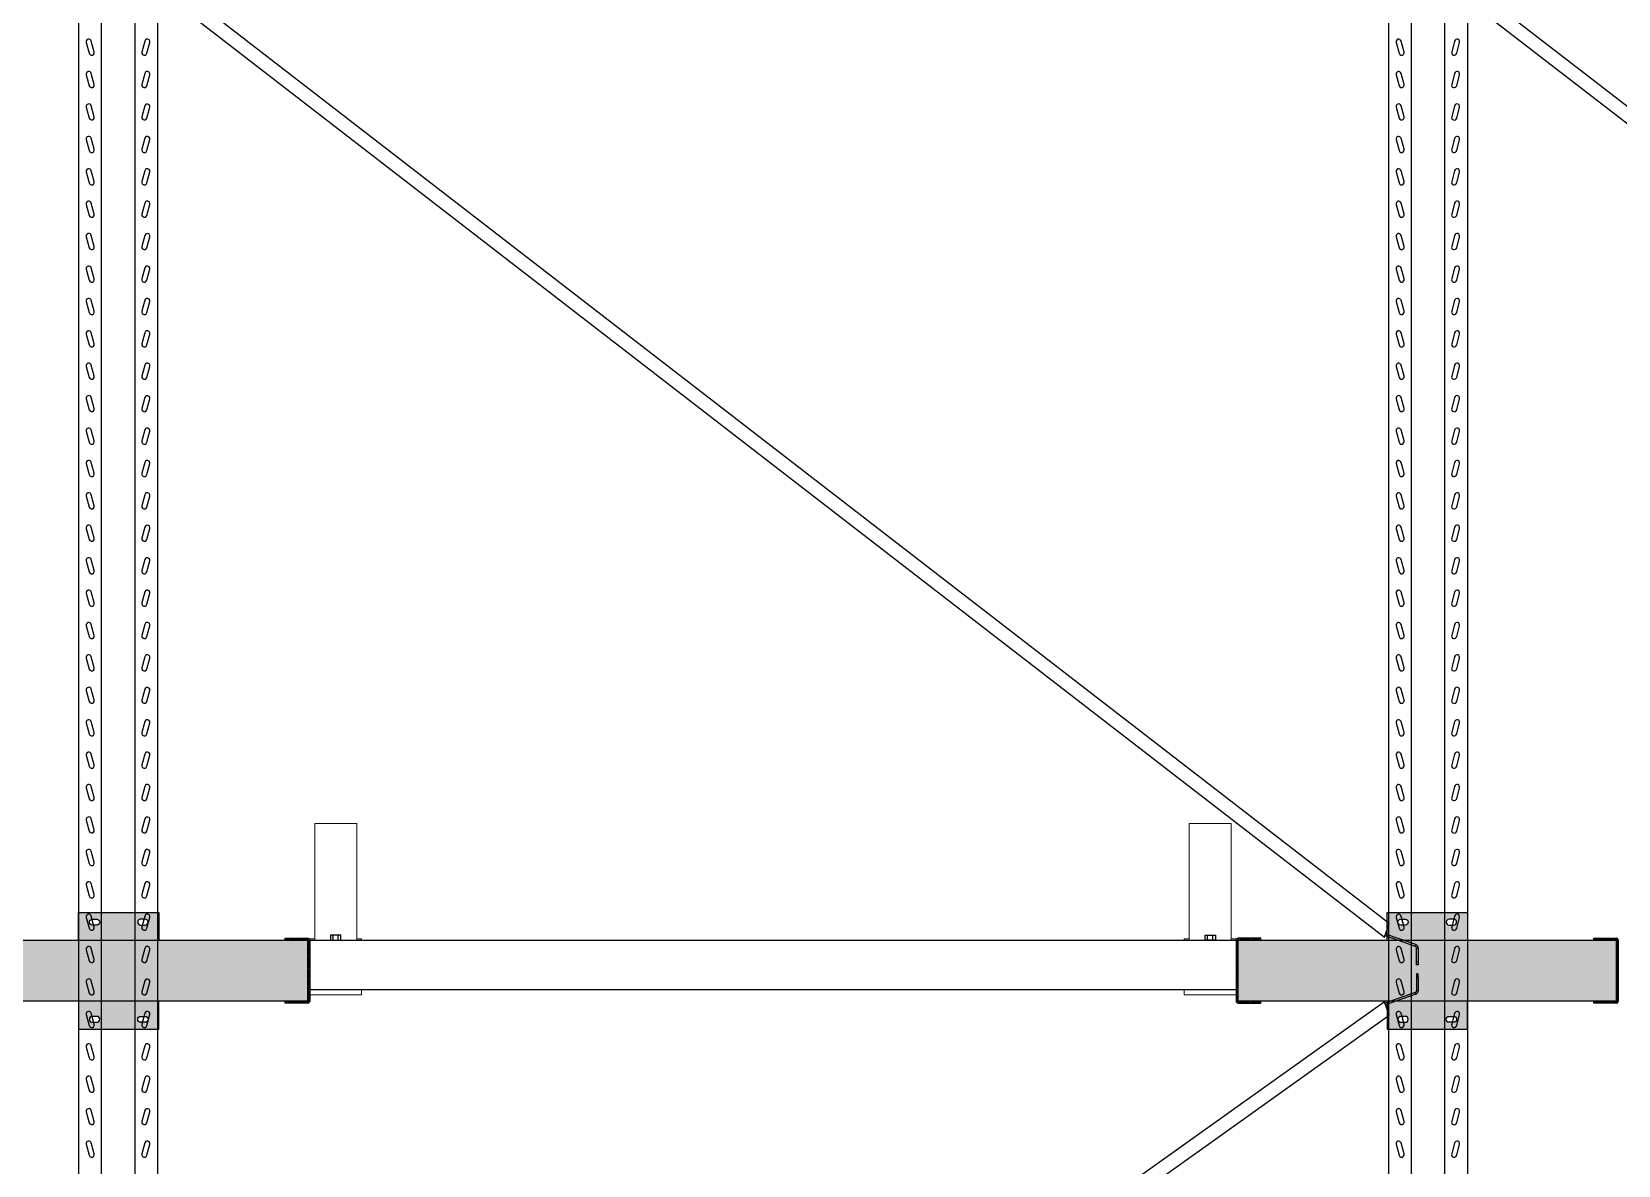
# Model space of a CAD drawing. Header units: millimetres. Extents: x 6814 to 17518, y -5237 to 12125.
# Drawn here: x 10290 to 12739, y 1489 to 3238 of the extents above; entities that cross this region are included whole.
import ezdxf

# ---------------------------------------------------------------- set-up
doc = ezdxf.new("R2010")
doc.units = ezdxf.units.MM
doc.linetypes.add('CONTINU', pattern=[0])
doc.linetypes.add('LIN0', pattern=[0])
for name, color, linetype, lineweight in [('arq_01', 1, 'Continuous', 13), ('arq_06', 6, 'Continuous', 13), ('MONTANTE', 170, 'LIN0', 25)]:
    doc.layers.add(name, color=color, linetype=linetype, lineweight=lineweight)
doc.layers.add('CANETA03', color=3, linetype='Continuous')
pattern_1 = [(45, (-4.9074, -19.4338), (-1.325825, 1.325825), [])]
pattern_2 = [(45, (-146.9074, -19.4338), (-1.325825, 1.325825), [])]

# ---------------------------------------------------------------- blocks, each defined once
blk = doc.blocks.new('*U7')
at = {"layer": 'arq_01', "color": 252, "linetype": 'CONTINU', "lineweight": -2, "ltscale": 2, "true_color": 0x939598}
for p, q in [((15, 3123.9), (17.7, 3123.9)), ((15, 3118.9), (15, 3123.9)), ((15, 3098), (15, 3118.9)), ((17.7, 3118.9), (15, 3118.9)), ((17.7, 3118.9), (17.6, 3098)), ((17.7, 3123.9), (17.7, 3118.9)), ((17.6, 3098), (15, 3098)), ((15, 3098), (15, 3097.3)), ((15, 3097.3), (15.1, 3096.6)), ((15.1, 3096.6), (15.4, 3096)), ((15.4, 3096), (15.6, 3095.3)), ((15.6, 3095.3), (16, 3094.7)), ((16, 3094.7), (16.4, 3094.2)), ((16.4, 3094.2), (16.9, 3093.7)), ((16.9, 3093.7), (17.5, 3093.3)), ((17.5, 3093.3), (18.1, 3092.9)), ((17.6, 3097.6), (17.6, 3098)), ((17.7, 3097.3), (17.6, 3097.6)), ((17.8, 3096.9), (17.7, 3097.3)), ((18, 3096.6), (17.8, 3096.9)), ((18.2, 3096.3), (18, 3096.6)), ((18.1, 3092.9), (18.7, 3092.7)), ((18.4, 3096), (18.2, 3096.3)), ((18.7, 3095.7), (18.4, 3096)), ((19, 3095.5), (18.7, 3095.7)), ((18.7, 3092.7), (19.6, 3095.2)), ((18.7, 3092.7), (65.3, 3076.3)), ((19.3, 3095.3), (19, 3095.5)), ((19.6, 3095.2), (19.3, 3095.3)), ((66.2, 3078.8), (19.6, 3095.2)), ((66.9, 3080.9), (59.6, 3060.1)), ((2013.6, 1577.7), (66.9, 3080.9)), ((59.6, 3060.1), (2006.3, 1556.9)), ((2006.3, 1556.9), (2013.6, 1577.7)), ((2006.3, 1556.9), (2007, 1559)), ((2007.9, 1561.5), (2007, 1559)), ((2007, 1559), (2053.6, 1542.6)), ((2054.5, 1545.1), (2007.9, 1561.5)), ((2054.5, 1545.1), (2053.6, 1542.6)), ((2055.1, 1544.8), (2054.5, 1545.1)), ((2055.7, 1544.5), (2055.1, 1544.8)), ((2056.3, 1544.1), (2055.7, 1544.5)), ((2056.8, 1543.6), (2056.3, 1544.1)), ((2057.2, 1543.1), (2056.8, 1543.6)), ((2057.6, 1542.5), (2057.2, 1543.1)), ((2053.6, 1542.6), (2054, 1542.5)), ((2054, 1542.5), (2054.3, 1542.3)), ((2054.3, 1542.3), (2054.6, 1542.1)), ((2054.6, 1542.1), (2054.8, 1541.8)), ((2054.8, 1541.8), (2055.1, 1541.5)), ((2055.1, 1541.5), (2055.3, 1541.2)), ((2055.3, 1541.2), (2055.4, 1540.9)), ((2055.4, 1540.9), (2055.5, 1540.5)), ((2055.5, 1540.5), (2055.6, 1540.2)), ((2055.6, 1540.2), (2055.6, 1539.8)), ((2055.6, 1539.8), (2058.3, 1539.8)), ((2055.6, 1518.9), (2055.6, 1539.8)), ((2055.6, 1518.9), (2058.2, 1518.9)), ((2055.6, 1513.9), (2055.6, 1518.9)), ((2057.9, 1541.8), (2057.6, 1542.5)), ((2058.1, 1541.2), (2057.9, 1541.8)), ((2058.2, 1540.5), (2058.1, 1541.2)), ((2058.3, 1539.8), (2058.2, 1540.5)), ((2058.3, 1539.8), (2058.2, 1518.9)), ((2058.2, 1518.9), (2058.2, 1513.9)), ((2058.2, 1513.9), (2055.6, 1513.9)), ((2058.2, 1499.9), (2055.6, 1499.9)), ((2055.6, 1499.9), (2055.6, 1494.9)), ((2058.2, 1494.9), (2055.6, 1494.9)), ((2055.6, 1494.9), (2055.6, 1474)), ((2058.2, 1494.9), (2058.2, 1499.9)), ((2058.2, 1494.9), (2058.3, 1474)), ((2053.6, 1471.2), (2007, 1454.8)), ((2054, 1471.3), (2053.6, 1471.2)), ((2053.6, 1471.2), (2054.5, 1468.7)), ((2054.3, 1471.5), (2054, 1471.3)), ((2054.6, 1471.7), (2054.3, 1471.5)), ((2054.8, 1472), (2054.6, 1471.7)), ((2055.1, 1472.3), (2054.8, 1472)), ((2055.3, 1472.6), (2055.1, 1472.3)), ((2055.4, 1472.9), (2055.3, 1472.6)), ((2055.5, 1473.3), (2055.4, 1472.9)), ((2055.6, 1473.6), (2055.5, 1473.3)), ((2058.3, 1474), (2055.6, 1474)), ((2055.6, 1474), (2055.6, 1473.6)), ((2055.7, 1469.3), (2056.3, 1469.7)), ((2056.3, 1469.7), (2056.8, 1470.2)), ((2056.8, 1470.2), (2057.2, 1470.7)), ((2057.2, 1470.7), (2057.6, 1471.3)), ((2057.6, 1471.3), (2057.9, 1472)), ((2057.9, 1472), (2058.1, 1472.6)), ((2058.1, 1472.6), (2058.2, 1473.3)), ((2058.2, 1473.3), (2058.3, 1474)), ((2006.3, 1456.9), (59.6, 70.8)), ((2013.6, 1436.1), (2006.3, 1456.9)), ((2006.3, 1456.9), (2007, 1454.8)), ((2007, 1454.8), (2007.9, 1452.3)), ((2054.5, 1468.7), (2007.9, 1452.3)), ((2054.5, 1468.7), (2055.1, 1468.9)), ((2055.1, 1468.9), (2055.7, 1469.3)), ((66.9, 50), (2013.6, 1436.1)), ((18.7, 38.2), (65.3, 54.6)), ((19.6, 35.7), (66.2, 52.1)), ((59.6, 70.8), (66.9, 50)), ((15.1, 34.3), (15, 33.6)), ((15, 33.6), (15, 32.9)), ((15, 32.9), (17.6, 32.9)), ((15, 12), (15, 32.9)), ((15.4, 34.9), (15.1, 34.3)), ((15.6, 35.6), (15.4, 34.9)), ((16, 36.2), (15.6, 35.6)), ((16.4, 36.7), (16, 36.2)), ((16.9, 37.2), (16.4, 36.7)), ((17.5, 37.6), (16.9, 37.2)), ((18.1, 38), (17.5, 37.6)), ((17.6, 33.3), (17.7, 33.6)), ((17.6, 32.9), (17.6, 33.3)), ((17.7, 12), (17.6, 32.9)), ((17.7, 33.6), (17.8, 34)), ((17.8, 34), (18, 34.3)), ((18, 34.3), (18.2, 34.6)), ((18.7, 38.2), (18.1, 38)), ((18.2, 34.6), (18.4, 34.9)), ((18.4, 34.9), (18.7, 35.2)), ((19.6, 35.7), (18.7, 38.2)), ((18.7, 35.2), (19, 35.4)), ((19, 35.4), (19.3, 35.6)), ((19.3, 35.6), (19.6, 35.7)), ((15, 12), (17.7, 12)), ((15, 12), (15, 7)), ((15, 7), (17.7, 7)), ((17.7, 7), (17.7, 12))]:
    blk.add_line(p, q, dxfattribs=at)
blk = doc.blocks.new('*U68')
blk.add_blockref('*U7', (-761, -2162.5))
blk = doc.blocks.new('*U67')
at = {"color": 0, "linetype": 'ByBlock', "lineweight": -2, "transparency": 16777216}
for p in [(0, 0), (2000, 0)]:
    blk.add_blockref('*U68', p, dxfattribs=at)
blk = doc.blocks.new('*U9')
at = {"layer": 'MONTANTE'}
for p, q in [((1961, 10954.7), (1961, 64.7)), ((1996.1, 10954.7), (1996.1, 64.7)), ((2047.9, 10954.7), (2047.9, 64.7)), ((2083, 10954.7), (2083, 64.7))]:
    blk.add_line(p, q, dxfattribs=at)
for points in [[(1973, 2937.2), (1977.5, 2920.3, 1), (1985.2, 2922.3), (1980.7, 2939.2, 1)], [(2071, 2937.2, 1), (2063.3, 2939.2), (2058.8, 2922.3, 1), (2066.5, 2920.3)], [(1973, 2887.2), (1977.5, 2870.3, 1), (1985.2, 2872.3), (1980.7, 2889.2, 1)], [(2071, 2887.2, 1), (2063.3, 2889.2), (2058.8, 2872.3, 1), (2066.5, 2870.3)], [(1973, 2837.2), (1977.5, 2820.3, 1), (1985.2, 2822.3), (1980.7, 2839.2, 1)], [(2071, 2837.2, 1), (2063.3, 2839.2), (2058.8, 2822.3, 1), (2066.5, 2820.3)], [(1973, 2787.2), (1977.5, 2770.3, 1), (1985.2, 2772.3), (1980.7, 2789.2, 1)], [(2071, 2787.2, 1), (2063.3, 2789.2), (2058.8, 2772.3, 1), (2066.5, 2770.3)], [(1973, 2737.2), (1977.5, 2720.3, 1), (1985.2, 2722.3), (1980.7, 2739.2, 1)], [(2071, 2737.2, 1), (2063.3, 2739.2), (2058.8, 2722.3, 1), (2066.5, 2720.3)], [(1973, 2687.2), (1977.5, 2670.3, 1), (1985.2, 2672.3), (1980.7, 2689.2, 1)], [(2071, 2687.2, 1), (2063.3, 2689.2), (2058.8, 2672.3, 1), (2066.5, 2670.3)], [(1973, 2637.2), (1977.5, 2620.3, 1), (1985.2, 2622.3), (1980.7, 2639.2, 1)], [(2071, 2637.2, 1), (2063.3, 2639.2), (2058.8, 2622.3, 1), (2066.5, 2620.3)], [(1973, 2587.2), (1977.5, 2570.3, 1), (1985.2, 2572.3), (1980.7, 2589.2, 1)], [(2071, 2587.2, 1), (2063.3, 2589.2), (2058.8, 2572.3, 1), (2066.5, 2570.3)], [(1973, 2537.2), (1977.5, 2520.3, 1), (1985.2, 2522.3), (1980.7, 2539.2, 1)], [(2071, 2537.2, 1), (2063.3, 2539.2), (2058.8, 2522.3, 1), (2066.5, 2520.3)], [(1973, 2487.2), (1977.5, 2470.3, 1), (1985.2, 2472.3), (1980.7, 2489.2, 1)], [(2071, 2487.2, 1), (2063.3, 2489.2), (2058.8, 2472.3, 1), (2066.5, 2470.3)], [(1973, 2437.2), (1977.5, 2420.3, 1), (1985.2, 2422.3), (1980.7, 2439.2, 1)], [(2071, 2437.2, 1), (2063.3, 2439.2), (2058.8, 2422.3, 1), (2066.5, 2420.3)], [(1973, 2387.2), (1977.5, 2370.3, 1), (1985.2, 2372.3), (1980.7, 2389.2, 1)], [(2071, 2387.2, 1), (2063.3, 2389.2), (2058.8, 2372.3, 1), (2066.5, 2370.3)], [(1973, 2337.2), (1977.5, 2320.3, 1), (1985.2, 2322.3), (1980.7, 2339.2, 1)], [(2071, 2337.2, 1), (2063.3, 2339.2), (2058.8, 2322.3, 1), (2066.5, 2320.3)], [(1973, 2287.2), (1977.5, 2270.3, 1), (1985.2, 2272.3), (1980.7, 2289.2, 1)], [(2071, 2287.2, 1), (2063.3, 2289.2), (2058.8, 2272.3, 1), (2066.5, 2270.3)], [(1973, 2237.2), (1977.5, 2220.3, 1), (1985.2, 2222.3), (1980.7, 2239.2, 1)], [(2071, 2237.2, 1), (2063.3, 2239.2), (2058.8, 2222.3, 1), (2066.5, 2220.3)], [(1973, 2187.2), (1977.5, 2170.3, 1), (1985.2, 2172.3), (1980.7, 2189.2, 1)], [(2071, 2187.2, 1), (2063.3, 2189.2), (2058.8, 2172.3, 1), (2066.5, 2170.3)], [(1973, 2137.2), (1977.5, 2120.3, 1), (1985.2, 2122.3), (1980.7, 2139.2, 1)], [(2071, 2137.2, 1), (2063.3, 2139.2), (2058.8, 2122.3, 1), (2066.5, 2120.3)], [(1973, 2087.2), (1977.5, 2070.3, 1), (1985.2, 2072.3), (1980.7, 2089.2, 1)], [(2071, 2087.2, 1), (2063.3, 2089.2), (2058.8, 2072.3, 1), (2066.5, 2070.3)], [(1973, 2037.2), (1977.5, 2020.3, 1), (1985.2, 2022.3), (1980.7, 2039.2, 1)], [(2071, 2037.2, 1), (2063.3, 2039.2), (2058.8, 2022.3, 1), (2066.5, 2020.3)], [(1973, 1987.2), (1977.5, 1970.3, 1), (1985.2, 1972.3), (1980.7, 1989.2, 1)], [(2071, 1987.2, 1), (2063.3, 1989.2), (2058.8, 1972.3, 1), (2066.5, 1970.3)], [(1973, 1937.2), (1977.5, 1920.3, 1), (1985.2, 1922.3), (1980.7, 1939.2, 1)], [(2071, 1937.2, 1), (2063.3, 1939.2), (2058.8, 1922.3, 1), (2066.5, 1920.3)], [(1973, 1887.2), (1977.5, 1870.3, 1), (1985.2, 1872.3), (1980.7, 1889.2, 1)], [(2071, 1887.2, 1), (2063.3, 1889.2), (2058.8, 1872.3, 1), (2066.5, 1870.3)], [(1973, 1837.2), (1977.5, 1820.3, 1), (1985.2, 1822.3), (1980.7, 1839.2, 1)], [(2071, 1837.2, 1), (2063.3, 1839.2), (2058.8, 1822.3, 1), (2066.5, 1820.3)], [(1973, 1787.2), (1977.5, 1770.3, 1), (1985.2, 1772.3), (1980.7, 1789.2, 1)], [(2071, 1787.2, 1), (2063.3, 1789.2), (2058.8, 1772.3, 1), (2066.5, 1770.3)], [(1973, 1737.2), (1977.5, 1720.3, 1), (1985.2, 1722.3), (1980.7, 1739.2, 1)], [(2071, 1737.2, 1), (2063.3, 1739.2), (2058.8, 1722.3, 1), (2066.5, 1720.3)], [(1973, 1687.2), (1977.5, 1670.3, 1), (1985.2, 1672.3), (1980.7, 1689.2, 1)], [(2071, 1687.2, 1), (2063.3, 1689.2), (2058.8, 1672.3, 1), (2066.5, 1670.3)], [(1973, 1637.2), (1977.5, 1620.3, 1), (1985.2, 1622.3), (1980.7, 1639.2, 1)], [(2071, 1637.2, 1), (2063.3, 1639.2), (2058.8, 1622.3, 1), (2066.5, 1620.3)], [(1973, 1587.2), (1977.5, 1570.3, 1), (1985.2, 1572.3), (1980.7, 1589.2, 1)], [(2071, 1587.2, 1), (2063.3, 1589.2), (2058.8, 1572.3, 1), (2066.5, 1570.3)], [(1973, 1537.2), (1977.5, 1520.3, 1), (1985.2, 1522.3), (1980.7, 1539.2, 1)], [(2071, 1537.2, 1), (2063.3, 1539.2), (2058.8, 1522.3, 1), (2066.5, 1520.3)], [(1973, 1487.2), (1977.5, 1470.3, 1), (1985.2, 1472.3), (1980.7, 1489.2, 1)], [(2071, 1487.2, 1), (2063.3, 1489.2), (2058.8, 1472.3, 1), (2066.5, 1470.3)], [(1973, 1437.2), (1977.5, 1420.3, 1), (1985.2, 1422.3), (1980.7, 1439.2, 1)], [(2071, 1437.2, 1), (2063.3, 1439.2), (2058.8, 1422.3, 1), (2066.5, 1420.3)], [(1973, 1387.2), (1977.5, 1370.3, 1), (1985.2, 1372.3), (1980.7, 1389.2, 1)], [(2071, 1387.2, 1), (2063.3, 1389.2), (2058.8, 1372.3, 1), (2066.5, 1370.3)], [(1973, 1337.2), (1977.5, 1320.3, 1), (1985.2, 1322.3), (1980.7, 1339.2, 1)], [(2071, 1337.2, 1), (2063.3, 1339.2), (2058.8, 1322.3, 1), (2066.5, 1320.3)], [(1973, 1287.2), (1977.5, 1270.3, 1), (1985.2, 1272.3), (1980.7, 1289.2, 1)], [(2071, 1287.2, 1), (2063.3, 1289.2), (2058.8, 1272.3, 1), (2066.5, 1270.3)], [(1973, 1237.2), (1977.5, 1220.3, 1), (1985.2, 1222.3), (1980.7, 1239.2, 1)], [(2071, 1237.2, 1), (2063.3, 1239.2), (2058.8, 1222.3, 1), (2066.5, 1220.3)]]:
    blk.add_lwpolyline(points, format="xyb", close=True, dxfattribs=at)
blk = doc.blocks.new('*U14')
at = {"layer": 'MONTANTE'}
for p, q in [((-61, 10954.7), (-61, 64.7)), ((-25.9, 10954.7), (-25.9, 64.7)), ((25.9, 10954.7), (25.9, 64.7)), ((61, 10954.7), (61, 64.7))]:
    blk.add_line(p, q, dxfattribs=at)
for points in [[(-49, 2937.2), (-44.5, 2920.3, 1), (-36.8, 2922.3), (-41.3, 2939.2, 1)], [(49, 2937.2, 1), (41.3, 2939.2), (36.8, 2922.3, 1), (44.5, 2920.3)], [(-49, 2887.2), (-44.5, 2870.3, 1), (-36.8, 2872.3), (-41.3, 2889.2, 1)], [(49, 2887.2, 1), (41.3, 2889.2), (36.8, 2872.3, 1), (44.5, 2870.3)], [(-49, 2837.2), (-44.5, 2820.3, 1), (-36.8, 2822.3), (-41.3, 2839.2, 1)], [(49, 2837.2, 1), (41.3, 2839.2), (36.8, 2822.3, 1), (44.5, 2820.3)], [(-49, 2787.2), (-44.5, 2770.3, 1), (-36.8, 2772.3), (-41.3, 2789.2, 1)], [(49, 2787.2, 1), (41.3, 2789.2), (36.8, 2772.3, 1), (44.5, 2770.3)], [(-49, 2737.2), (-44.5, 2720.3, 1), (-36.8, 2722.3), (-41.3, 2739.2, 1)], [(49, 2737.2, 1), (41.3, 2739.2), (36.8, 2722.3, 1), (44.5, 2720.3)], [(-49, 2687.2), (-44.5, 2670.3, 1), (-36.8, 2672.3), (-41.3, 2689.2, 1)], [(49, 2687.2, 1), (41.3, 2689.2), (36.8, 2672.3, 1), (44.5, 2670.3)], [(-49, 2637.2), (-44.5, 2620.3, 1), (-36.8, 2622.3), (-41.3, 2639.2, 1)], [(49, 2637.2, 1), (41.3, 2639.2), (36.8, 2622.3, 1), (44.5, 2620.3)], [(-49, 2587.2), (-44.5, 2570.3, 1), (-36.8, 2572.3), (-41.3, 2589.2, 1)], [(49, 2587.2, 1), (41.3, 2589.2), (36.8, 2572.3, 1), (44.5, 2570.3)], [(-49, 2537.2), (-44.5, 2520.3, 1), (-36.8, 2522.3), (-41.3, 2539.2, 1)], [(49, 2537.2, 1), (41.3, 2539.2), (36.8, 2522.3, 1), (44.5, 2520.3)], [(-49, 2487.2), (-44.5, 2470.3, 1), (-36.8, 2472.3), (-41.3, 2489.2, 1)], [(49, 2487.2, 1), (41.3, 2489.2), (36.8, 2472.3, 1), (44.5, 2470.3)], [(-49, 2437.2), (-44.5, 2420.3, 1), (-36.8, 2422.3), (-41.3, 2439.2, 1)], [(49, 2437.2, 1), (41.3, 2439.2), (36.8, 2422.3, 1), (44.5, 2420.3)], [(-49, 2387.2), (-44.5, 2370.3, 1), (-36.8, 2372.3), (-41.3, 2389.2, 1)], [(49, 2387.2, 1), (41.3, 2389.2), (36.8, 2372.3, 1), (44.5, 2370.3)], [(-49, 2337.2), (-44.5, 2320.3, 1), (-36.8, 2322.3), (-41.3, 2339.2, 1)], [(49, 2337.2, 1), (41.3, 2339.2), (36.8, 2322.3, 1), (44.5, 2320.3)], [(-49, 2287.2), (-44.5, 2270.3, 1), (-36.8, 2272.3), (-41.3, 2289.2, 1)], [(49, 2287.2, 1), (41.3, 2289.2), (36.8, 2272.3, 1), (44.5, 2270.3)], [(-49, 2237.2), (-44.5, 2220.3, 1), (-36.8, 2222.3), (-41.3, 2239.2, 1)], [(49, 2237.2, 1), (41.3, 2239.2), (36.8, 2222.3, 1), (44.5, 2220.3)], [(-49, 2187.2), (-44.5, 2170.3, 1), (-36.8, 2172.3), (-41.3, 2189.2, 1)], [(49, 2187.2, 1), (41.3, 2189.2), (36.8, 2172.3, 1), (44.5, 2170.3)], [(-49, 2137.2), (-44.5, 2120.3, 1), (-36.8, 2122.3), (-41.3, 2139.2, 1)], [(49, 2137.2, 1), (41.3, 2139.2), (36.8, 2122.3, 1), (44.5, 2120.3)], [(-49, 2087.2), (-44.5, 2070.3, 1), (-36.8, 2072.3), (-41.3, 2089.2, 1)], [(49, 2087.2, 1), (41.3, 2089.2), (36.8, 2072.3, 1), (44.5, 2070.3)], [(-49, 2037.2), (-44.5, 2020.3, 1), (-36.8, 2022.3), (-41.3, 2039.2, 1)], [(49, 2037.2, 1), (41.3, 2039.2), (36.8, 2022.3, 1), (44.5, 2020.3)], [(-49, 1987.2), (-44.5, 1970.3, 1), (-36.8, 1972.3), (-41.3, 1989.2, 1)], [(49, 1987.2, 1), (41.3, 1989.2), (36.8, 1972.3, 1), (44.5, 1970.3)], [(-49, 1937.2), (-44.5, 1920.3, 1), (-36.8, 1922.3), (-41.3, 1939.2, 1)], [(49, 1937.2, 1), (41.3, 1939.2), (36.8, 1922.3, 1), (44.5, 1920.3)], [(-49, 1887.2), (-44.5, 1870.3, 1), (-36.8, 1872.3), (-41.3, 1889.2, 1)], [(49, 1887.2, 1), (41.3, 1889.2), (36.8, 1872.3, 1), (44.5, 1870.3)], [(-49, 1837.2), (-44.5, 1820.3, 1), (-36.8, 1822.3), (-41.3, 1839.2, 1)], [(49, 1837.2, 1), (41.3, 1839.2), (36.8, 1822.3, 1), (44.5, 1820.3)], [(-49, 1787.2), (-44.5, 1770.3, 1), (-36.8, 1772.3), (-41.3, 1789.2, 1)], [(49, 1787.2, 1), (41.3, 1789.2), (36.8, 1772.3, 1), (44.5, 1770.3)], [(-49, 1737.2), (-44.5, 1720.3, 1), (-36.8, 1722.3), (-41.3, 1739.2, 1)], [(49, 1737.2, 1), (41.3, 1739.2), (36.8, 1722.3, 1), (44.5, 1720.3)], [(-49, 1687.2), (-44.5, 1670.3, 1), (-36.8, 1672.3), (-41.3, 1689.2, 1)], [(49, 1687.2, 1), (41.3, 1689.2), (36.8, 1672.3, 1), (44.5, 1670.3)], [(-49, 1637.2), (-44.5, 1620.3, 1), (-36.8, 1622.3), (-41.3, 1639.2, 1)], [(49, 1637.2, 1), (41.3, 1639.2), (36.8, 1622.3, 1), (44.5, 1620.3)], [(-49, 1587.2), (-44.5, 1570.3, 1), (-36.8, 1572.3), (-41.3, 1589.2, 1)], [(49, 1587.2, 1), (41.3, 1589.2), (36.8, 1572.3, 1), (44.5, 1570.3)], [(-49, 1537.2), (-44.5, 1520.3, 1), (-36.8, 1522.3), (-41.3, 1539.2, 1)], [(49, 1537.2, 1), (41.3, 1539.2), (36.8, 1522.3, 1), (44.5, 1520.3)], [(-49, 1487.2), (-44.5, 1470.3, 1), (-36.8, 1472.3), (-41.3, 1489.2, 1)], [(49, 1487.2, 1), (41.3, 1489.2), (36.8, 1472.3, 1), (44.5, 1470.3)], [(-49, 1437.2), (-44.5, 1420.3, 1), (-36.8, 1422.3), (-41.3, 1439.2, 1)], [(49, 1437.2, 1), (41.3, 1439.2), (36.8, 1422.3, 1), (44.5, 1420.3)], [(-49, 1387.2), (-44.5, 1370.3, 1), (-36.8, 1372.3), (-41.3, 1389.2, 1)], [(49, 1387.2, 1), (41.3, 1389.2), (36.8, 1372.3, 1), (44.5, 1370.3)], [(-49, 1337.2), (-44.5, 1320.3, 1), (-36.8, 1322.3), (-41.3, 1339.2, 1)], [(49, 1337.2, 1), (41.3, 1339.2), (36.8, 1322.3, 1), (44.5, 1320.3)], [(-49, 1287.2), (-44.5, 1270.3, 1), (-36.8, 1272.3), (-41.3, 1289.2, 1)], [(49, 1287.2, 1), (41.3, 1289.2), (36.8, 1272.3, 1), (44.5, 1270.3)], [(-49, 1237.2), (-44.5, 1220.3, 1), (-36.8, 1222.3), (-41.3, 1239.2, 1)], [(49, 1237.2, 1), (41.3, 1239.2), (36.8, 1222.3, 1), (44.5, 1220.3)]]:
    blk.add_lwpolyline(points, format="xyb", close=True, dxfattribs=at)
blk = doc.blocks.new('*U25')
h = blk.add_hatch(color=30)
h.dxf.hatch_style = 1
h.paths.add_polyline_path([(-62, -47), (-62, -90), (62, -90), (62, -47), (-62, -47)], is_closed=False)
h.paths.add_polyline_path([(292, -47), (292, 47), (-292, 47), (-292, -47), (292, -47)], is_closed=False)
h.paths.add_polyline_path([(62, 47), (62, 90), (-62, 90), (-62, 47), (62, 47)], is_closed=False)
h.paths.add_polyline_path([(-40.85, -70.5), (-33.85, -70.5, -1), (-33.85, -79.5), (-40.85, -79.5, -1), (-40.85, -70.5)], is_closed=False, flags=16)
h.paths.add_polyline_path([(33.85, -79.5, -1), (33.85, -70.5), (40.85, -70.5, -1), (40.85, -79.5), (33.85, -79.5)], is_closed=False, flags=16)
h.paths.add_polyline_path([(40.85, 70.5), (33.85, 70.5, -1), (33.85, 79.5), (40.85, 79.5, -1), (40.85, 70.5)], is_closed=False, flags=16)
h.paths.add_polyline_path([(-33.85, 79.5, -1), (-33.85, 70.5), (-40.85, 70.5, -1), (-40.85, 79.5), (-33.85, 79.5)], is_closed=False, flags=16)
h = blk.add_hatch()
h.set_pattern_fill('ANSI31', color=30, scale=15, angle=180)
h.set_pattern_definition(pattern_2)
h.paths.add_polyline_path([(-295, 47), (-295, -47, 0.4142136), (-292, -50), (-257, -50), (-257, -47), (-292, -47), (-292, 47), (-257, 47), (-257, 50), (-292, 50, 0.4142136), (-295, 47)], is_closed=False)
h = blk.add_hatch()
h.set_pattern_fill('ANSI31', color=30, scale=15)
h.set_pattern_definition(pattern_1)
h.paths.add_polyline_path([(295, 47, 0.4142136), (292, 50), (257, 50), (257, 47), (292, 47), (292, -47), (257, -47), (257, -50), (292, -50, 0.4142136), (295, -47), (295, 47)], is_closed=False)
at = {"color": 30}
for p, q in [((-257, 50), (-292, 50)), ((-257, 47), (-257, 50)), ((257, 50), (292, 50)), ((257, 47), (257, 50)), ((-295, 47), (-295, -47)), ((-292, -47), (-292, 47)), ((-292, 47), (-257, 47)), ((292, 47), (257, 47)), ((292, -47), (292, 47)), ((295, 47), (295, -47)), ((-257, -47), (-292, -47)), ((-257, -50), (-257, -47)), ((257, -50), (257, -47)), ((257, -47), (292, -47)), ((-292, -50), (-257, -50)), ((292, -50), (257, -50))]:
    blk.add_line(p, q, dxfattribs=at)
at = {"color": 30, "linetype": 'Continuous', "lineweight": 25}
blk.add_lwpolyline([(-62, 47), (-62, 90), (62, 90), (62, 47)], dxfattribs=at)
for points in [[(-40.85, 79.5), (-33.85, 79.5, -1), (-33.85, 70.5), (-40.85, 70.5, -1)], [(40.85, 79.5), (33.85, 79.5, 1), (33.85, 70.5), (40.85, 70.5, 1)], [(-40.85, -79.5), (-33.85, -79.5, 1), (-33.85, -70.5), (-40.85, -70.5, 1)], [(40.85, -79.5), (33.85, -79.5, -1), (33.85, -70.5), (40.85, -70.5, -1)]]:
    blk.add_lwpolyline(points, format="xyb", close=True, dxfattribs=at)
at = {"color": 30}
blk.add_lwpolyline([(-292, -47), (-292, 47), (292, 47), (292, -47)], close=True, dxfattribs=at)
blk.add_lwpolyline([(-62, -47), (-62, -90), (62, -90), (62, -47)], dxfattribs=at)
for centre, start, end in [((-292, 47), 90, 180), ((292, 47), 0, 90), ((-292, -47), 180, 270), ((292, -47), 270, 0)]:
    blk.add_arc(centre, 3, start, end, dxfattribs=at)
blk = doc.blocks.new('*U27')
h = blk.add_hatch(color=30)
h.dxf.hatch_style = 1
h.paths.add_polyline_path([(-62, -47), (-62, -90), (62, -90), (62, -47), (-62, -47)], is_closed=False)
h.paths.add_polyline_path([(292, -47), (292, 47), (-292, 47), (-292, -47), (292, -47)], is_closed=False)
h.paths.add_polyline_path([(62, 47), (62, 90), (-62, 90), (-62, 47), (62, 47)], is_closed=False)
h.paths.add_polyline_path([(-40.85, -70.5), (-33.85, -70.5, -1), (-33.85, -79.5), (-40.85, -79.5, -1), (-40.85, -70.5)], is_closed=False, flags=16)
h.paths.add_polyline_path([(33.85, -79.5, -1), (33.85, -70.5), (40.85, -70.5, -1), (40.85, -79.5), (33.85, -79.5)], is_closed=False, flags=16)
h.paths.add_polyline_path([(40.85, 70.5), (33.85, 70.5, -1), (33.85, 79.5), (40.85, 79.5, -1), (40.85, 70.5)], is_closed=False, flags=16)
h.paths.add_polyline_path([(-33.85, 79.5, -1), (-33.85, 70.5), (-40.85, 70.5, -1), (-40.85, 79.5), (-33.85, 79.5)], is_closed=False, flags=16)
h = blk.add_hatch()
h.set_pattern_fill('ANSI31', color=30, scale=15, angle=180)
h.set_pattern_definition(pattern_2)
h.paths.add_polyline_path([(-292, -50), (-257, -50), (-257, -47), (-292, -47), (-292, 47), (-257, 47), (-257, 50), (-292, 50, 0.4142136), (-295, 47), (-295, -47, 0.4142136), (-292, -50)], is_closed=False)
h = blk.add_hatch()
h.set_pattern_fill('ANSI31', color=30, scale=15)
h.set_pattern_definition(pattern_1)
h.paths.add_polyline_path([(292, -50, 0.4142136), (295, -47), (295, 47, 0.4142136), (292, 50), (257, 50), (257, 47), (292, 47), (292, -47), (257, -47), (257, -50), (292, -50)], is_closed=False)
at = {"color": 30}
for p, q in [((-257, 50), (-292, 50)), ((-257, 47), (-257, 50)), ((257, 50), (292, 50)), ((257, 47), (257, 50)), ((-295, 47), (-295, -47)), ((-292, -47), (-292, 47)), ((-292, 47), (-257, 47)), ((292, 47), (257, 47)), ((292, -47), (292, 47)), ((295, 47), (295, -47)), ((-257, -47), (-292, -47)), ((-257, -50), (-257, -47)), ((257, -50), (257, -47)), ((257, -47), (292, -47)), ((-292, -50), (-257, -50)), ((292, -50), (257, -50))]:
    blk.add_line(p, q, dxfattribs=at)
at = {"color": 30, "linetype": 'Continuous', "lineweight": 25}
blk.add_lwpolyline([(-62, 47), (-62, 90), (62, 90), (62, 47)], dxfattribs=at)
for points in [[(-40.85, 79.5), (-33.85, 79.5, -1), (-33.85, 70.5), (-40.85, 70.5, -1)], [(40.85, 79.5), (33.85, 79.5, 1), (33.85, 70.5), (40.85, 70.5, 1)], [(-40.85, -79.5), (-33.85, -79.5, 1), (-33.85, -70.5), (-40.85, -70.5, 1)], [(40.85, -79.5), (33.85, -79.5, -1), (33.85, -70.5), (40.85, -70.5, -1)]]:
    blk.add_lwpolyline(points, format="xyb", close=True, dxfattribs=at)
at = {"color": 30}
blk.add_lwpolyline([(-292, -47), (-292, 47), (292, 47), (292, -47)], close=True, dxfattribs=at)
blk.add_lwpolyline([(-62, -47), (-62, -90), (62, -90), (62, -47)], dxfattribs=at)
for centre, start, end in [((-292, 47), 90, 180), ((292, 47), 0, 90), ((-292, -47), 180, 270), ((292, -47), 270, 0)]:
    blk.add_arc(centre, 3, start, end, dxfattribs=at)
blk = doc.blocks.new('*U32')
at = {"layer": 'arq_06'}
for p, q in [((7.5, 0), (7.5, 180)), ((7.5, 180), (72.5, 180)), ((72.5, 180), (72.5, 0)), ((1422.500962, 180), (1357.500962, 180)), ((1357.500962, 180), (1357.500962, 0)), ((1422.500962, 0), (1422.500962, 180)), ((0, 0), (0, 2)), ((0, 2), (7.5, 2)), ((80, 2), (72.5, 2)), ((80, 0), (80, 2)), ((1350.000962, 0), (1350.000962, 2)), ((1350.000962, 2), (1357.500962, 2)), ((1430.000962, 2), (1422.500962, 2)), ((1430.000962, 0), (1430.000962, 2)), ((0, -75.999848), (0, -83.999848)), ((80, -83.999848), (0, -83.999848)), ((80, -75.999848), (80, -83.999848)), ((1350.000962, -75.999848), (1350.000962, -83.999848)), ((1350.000962, -83.999848), (1430.000962, -83.999848)), ((1430.000962, -75.999848), (1430.000962, -83.999848))]:
    blk.add_line(p, q, dxfattribs=at)
at = {"layer": 'CANETA03'}
for p, q in [((0, 0), (1430.000962, 0)), ((48, 8), (32, 8)), ((32, 8), (32, 0)), ((32, 0), (48, 0)), ((36, 0), (36, 8)), ((44, 0), (44, 8)), ((48, 0), (48, 8)), ((1382.000962, 0), (1382.000962, 8)), ((1382.000962, 8), (1398.000962, 8)), ((1398.000962, 0), (1382.000962, 0)), ((1386.000962, 0), (1386.000962, 8)), ((1394.000962, 0), (1394.000962, 8)), ((1398.000962, 8), (1398.000962, 0)), ((0, -75.999848), (1430.000962, -75.999848))]:
    blk.add_line(p, q, dxfattribs=at)

msp = doc.modelspace()

# ---------------------------------------------------------------- block references
for name, p in [('*U9', (8401.4, 284.7)), ('*U14', (12445.4, 284.7)), ('*U67', (11133.1, 2447.2)), ('*U32', (10719.4, 1836.6))]:
    msp.add_blockref(name, p)
at = {"xscale": 0.999998, "yscale": 0.999998, "zscale": 0.999998}
for name, p in [('*U25', (10424.4, 1789.6)), ('*U27', (12444.4, 1789.6))]:
    msp.add_blockref(name, p, dxfattribs=at)

doc.saveas('drawing.dxf')
